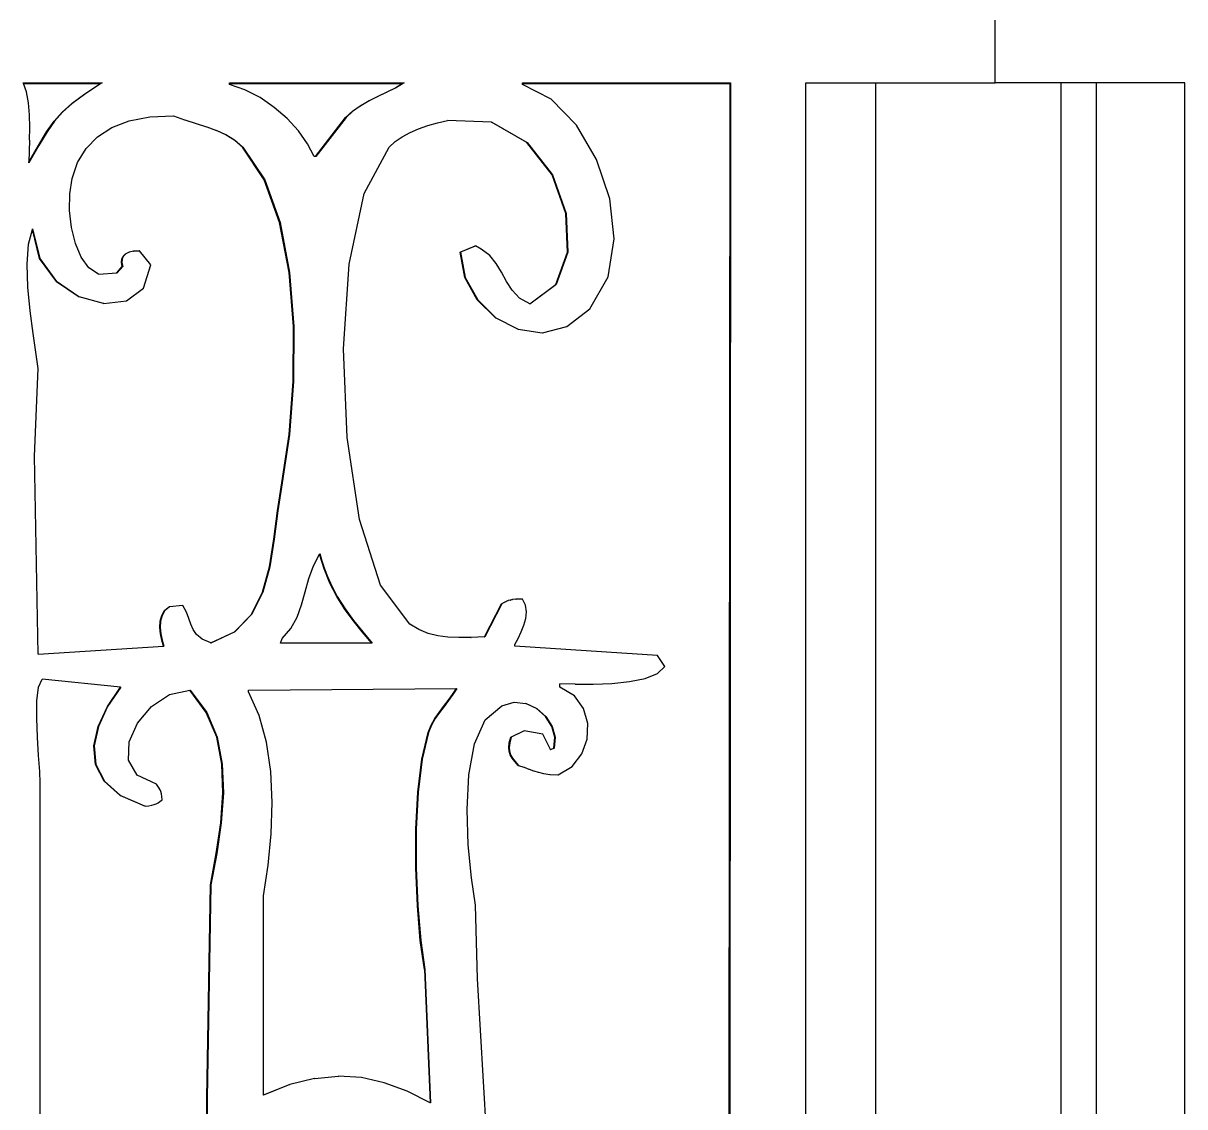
# Model space of a CAD drawing. Header units: inches. Extents: x -2812 to 9774, y -15726 to -746.
# Drawn here: x 3423.33 to 3438.68, y -9103.61 to -9089.3 of the extents above; entities that cross this region are included whole.
import ezdxf

# ---------------------------------------------------------------- set-up
doc = ezdxf.new("R2010")
doc.units = ezdxf.units.IN
doc.header["$LTSCALE"] = 17
doc.header["$MEASUREMENT"] = 0
doc.layers.add('OUTLINE', color=1, linetype='Continuous', lineweight=25)

# ---------------------------------------------------------------- blocks, each defined once
blk = doc.blocks.new('fddd')
for p, q in [((-462.804, -3265.045), (-462.804, -3264.215)), ((-475.649, -3265.045), (-474.613, -3265.045)), ((-475.646, -3265.055), (-475.649, -3265.045)), ((-475.646, -3265.055), (-474.628, -3265.055)), ((-475.607, -3265.165), (-475.646, -3265.055)), ((-474.839, -3265.194), (-474.628, -3265.055)), ((-474.624, -3265.055), (-474.834, -3265.194)), ((-474.628, -3265.055), (-474.613, -3265.045)), ((-474.628, -3265.055), (-474.624, -3265.055)), ((-474.608, -3265.045), (-474.624, -3265.055)), ((-474.613, -3265.045), (-474.608, -3265.045)), ((-472.922, -3265.045), (-470.62, -3265.045)), ((-472.922, -3265.055), (-472.922, -3265.045)), ((-472.922, -3265.055), (-470.638, -3265.055)), ((-472.922, -3265.065), (-472.922, -3265.055)), ((-472.719, -3265.138), (-472.922, -3265.065)), ((-472.52, -3265.241), (-472.719, -3265.138)), ((-470.849, -3265.169), (-470.732, -3265.11)), ((-470.727, -3265.11), (-470.844, -3265.169)), ((-470.732, -3265.11), (-470.638, -3265.055)), ((-470.732, -3265.11), (-470.727, -3265.11)), ((-470.633, -3265.055), (-470.727, -3265.11)), ((-470.638, -3265.055), (-470.62, -3265.045)), ((-470.638, -3265.055), (-470.633, -3265.055)), ((-470.616, -3265.045), (-470.633, -3265.055)), ((-470.62, -3265.045), (-470.616, -3265.045)), ((-469.053, -3265.045), (-466.306, -3265.045)), ((-469.053, -3265.055), (-469.053, -3265.045)), ((-469.053, -3265.055), (-466.306, -3265.055)), ((-469.053, -3265.065), (-469.053, -3265.055)), ((-468.674, -3265.259), (-469.053, -3265.065)), ((-466.319, -3278.755), (-466.306, -3265.055)), ((-466.301, -3265.055), (-466.314, -3278.755)), ((-466.306, -3265.055), (-466.306, -3265.045)), ((-466.306, -3265.045), (-466.301, -3265.045)), ((-466.306, -3265.055), (-466.301, -3265.055)), ((-466.301, -3265.045), (-466.301, -3265.055)), ((-465.309, -3265.045), (-464.387, -3265.045)), ((-465.309, -3291.653), (-465.309, -3265.045)), ((-464.387, -3265.045), (-464.387, -3291.653)), ((-464.387, -3265.045), (-462.804, -3265.045)), ((-461.938, -3265.045), (-462.804, -3265.045)), ((-461.938, -3265.045), (-461.938, -3293.913)), ((-461.466, -3265.045), (-461.938, -3265.045)), ((-461.466, -3293.913), (-461.466, -3265.045)), ((-460.3, -3265.045), (-461.466, -3265.045)), ((-460.3, -3293.913), (-460.3, -3265.045)), ((-475.581, -3265.309), (-475.607, -3265.165)), ((-475.008, -3265.318), (-474.839, -3265.194)), ((-474.834, -3265.194), (-475.003, -3265.318)), ((-474.839, -3265.194), (-474.834, -3265.194)), ((-472.332, -3265.37), (-472.52, -3265.241)), ((-471.195, -3265.348), (-471.084, -3265.285)), ((-471.079, -3265.285), (-471.19, -3265.348)), ((-471.084, -3265.285), (-470.967, -3265.227)), ((-471.084, -3265.285), (-471.079, -3265.285)), ((-470.962, -3265.227), (-471.079, -3265.285)), ((-470.967, -3265.227), (-470.849, -3265.169)), ((-470.967, -3265.227), (-470.962, -3265.227)), ((-470.844, -3265.169), (-470.962, -3265.227)), ((-470.849, -3265.169), (-470.844, -3265.169)), ((-468.34, -3265.606), (-468.674, -3265.259)), ((-475.568, -3265.468), (-475.581, -3265.309)), ((-475.242, -3265.552), (-475.137, -3265.432)), ((-475.132, -3265.432), (-475.237, -3265.552)), ((-475.137, -3265.432), (-475.008, -3265.318)), ((-475.137, -3265.432), (-475.132, -3265.432)), ((-475.003, -3265.318), (-475.132, -3265.432)), ((-475.008, -3265.318), (-475.003, -3265.318)), ((-472.16, -3265.518), (-472.332, -3265.37)), ((-471.389, -3265.501), (-471.298, -3265.419)), ((-471.293, -3265.419), (-471.384, -3265.501)), ((-471.298, -3265.419), (-471.195, -3265.348)), ((-471.298, -3265.419), (-471.293, -3265.419)), ((-471.19, -3265.348), (-471.293, -3265.419)), ((-471.195, -3265.348), (-471.19, -3265.348)), ((-475.564, -3265.634), (-475.568, -3265.468)), ((-475.34, -3265.693), (-475.242, -3265.552)), ((-475.237, -3265.552), (-475.335, -3265.693)), ((-475.242, -3265.552), (-475.237, -3265.552)), ((-474.478, -3265.635), (-474.248, -3265.546)), ((-474.248, -3265.546), (-473.977, -3265.494)), ((-473.977, -3265.494), (-473.666, -3265.48)), ((-473.666, -3265.48), (-473.517, -3265.535)), ((-473.517, -3265.535), (-473.512, -3265.535)), ((-473.512, -3265.535), (-473.229, -3265.626)), ((-472.011, -3265.68), (-472.16, -3265.518)), ((-471.786, -3266.019), (-471.389, -3265.501)), ((-471.384, -3265.501), (-471.781, -3266.019)), ((-471.389, -3265.501), (-471.384, -3265.501)), ((-470.305, -3265.608), (-470.177, -3265.572)), ((-470.177, -3265.572), (-470.045, -3265.542)), ((-469.461, -3265.564), (-470.045, -3265.542)), ((-469.461, -3265.564), (-469.456, -3265.564)), ((-468.993, -3265.832), (-469.461, -3265.564)), ((-469.456, -3265.564), (-468.989, -3265.832)), ((-475.566, -3265.801), (-475.564, -3265.634)), ((-475.447, -3265.871), (-475.34, -3265.693)), ((-475.335, -3265.693), (-475.442, -3265.871)), ((-475.34, -3265.693), (-475.335, -3265.693)), ((-474.82, -3265.914), (-474.669, -3265.758)), ((-474.669, -3265.758), (-474.478, -3265.635)), ((-473.229, -3265.626), (-473.224, -3265.626)), ((-473.224, -3265.626), (-473.096, -3265.675)), ((-473.096, -3265.675), (-473.091, -3265.675)), ((-472.972, -3265.732), (-473.096, -3265.675)), ((-473.091, -3265.675), (-472.967, -3265.732)), ((-472.857, -3265.803), (-472.972, -3265.732)), ((-472.972, -3265.732), (-472.967, -3265.732)), ((-472.967, -3265.732), (-472.852, -3265.803)), ((-471.891, -3265.849), (-472.011, -3265.68)), ((-470.733, -3265.822), (-470.641, -3265.758)), ((-470.641, -3265.758), (-470.538, -3265.701)), ((-470.538, -3265.701), (-470.425, -3265.651)), ((-470.425, -3265.651), (-470.305, -3265.608)), ((-468.073, -3266.06), (-468.34, -3265.606)), ((-475.566, -3265.801), (-475.575, -3266.094)), ((-475.442, -3265.871), (-475.575, -3266.102)), ((-475.575, -3266.094), (-475.447, -3265.871)), ((-475.447, -3265.871), (-475.442, -3265.871)), ((-472.857, -3265.803), (-472.852, -3265.803)), ((-472.753, -3265.895), (-472.857, -3265.803)), ((-472.852, -3265.803), (-472.748, -3265.895)), ((-472.464, -3266.326), (-472.753, -3265.895)), ((-472.753, -3265.895), (-472.748, -3265.895)), ((-472.748, -3265.895), (-472.459, -3266.326)), ((-471.806, -3266.019), (-471.891, -3265.849)), ((-471.144, -3266.509), (-470.814, -3265.895)), ((-470.814, -3265.895), (-470.733, -3265.822)), ((-468.993, -3265.832), (-468.989, -3265.832)), ((-468.661, -3266.262), (-468.993, -3265.832)), ((-468.989, -3265.832), (-468.656, -3266.262)), ((-474.932, -3266.098), (-474.82, -3265.914)), ((-471.786, -3266.019), (-471.806, -3266.019)), ((-471.781, -3266.019), (-471.786, -3266.019)), ((-467.899, -3266.576), (-468.073, -3266.06)), ((-475.575, -3266.102), (-475.575, -3266.094)), ((-475.005, -3266.31), (-474.932, -3266.098)), ((-475.035, -3266.514), (-475.005, -3266.31)), ((-472.464, -3266.326), (-472.459, -3266.326)), ((-472.261, -3266.891), (-472.464, -3266.326)), ((-472.459, -3266.326), (-472.256, -3266.891)), ((-468.661, -3266.262), (-468.656, -3266.262)), ((-468.478, -3266.772), (-468.661, -3266.262)), ((-468.656, -3266.262), (-468.473, -3266.772)), ((-475.037, -3266.734), (-475.035, -3266.514)), ((-471.343, -3267.442), (-471.144, -3266.509)), ((-467.839, -3267.107), (-467.899, -3266.576)), ((-475.011, -3266.956), (-475.037, -3266.734)), ((-468.457, -3267.282), (-468.478, -3266.772)), ((-468.478, -3266.772), (-468.473, -3266.772)), ((-468.473, -3266.772), (-468.452, -3267.282)), ((-475.58, -3267.177), (-475.528, -3266.983)), ((-475.528, -3266.983), (-475.525, -3266.973)), ((-475.435, -3267.368), (-475.528, -3266.983)), ((-475.525, -3266.973), (-475.43, -3267.368)), ((-474.96, -3267.166), (-475.011, -3266.956)), ((-472.261, -3266.891), (-472.256, -3266.891)), ((-472.136, -3267.55), (-472.261, -3266.891)), ((-472.256, -3266.891), (-472.131, -3267.55)), ((-467.919, -3267.607), (-467.839, -3267.107)), ((-475.598, -3267.442), (-475.58, -3267.177)), ((-474.883, -3267.348), (-474.96, -3267.166)), ((-474.298, -3267.306), (-474.253, -3267.284)), ((-474.248, -3267.284), (-474.294, -3267.306)), ((-474.253, -3267.284), (-474.248, -3267.284)), ((-474.193, -3267.27), (-474.248, -3267.284)), ((-474.193, -3267.27), (-474.188, -3267.27)), ((-474.188, -3267.27), (-474.117, -3267.264)), ((-474.116, -3267.265), (-474.188, -3267.27)), ((-474.117, -3267.264), (-474.116, -3267.265)), ((-474.112, -3267.264), (-474.116, -3267.265)), ((-474.116, -3267.265), (-474.115, -3267.266)), ((-473.963, -3267.45), (-474.112, -3267.264)), ((-469.876, -3267.284), (-469.678, -3267.201)), ((-469.876, -3267.284), (-469.872, -3267.284)), ((-469.813, -3267.618), (-469.876, -3267.284)), ((-469.676, -3267.203), (-469.872, -3267.284)), ((-469.872, -3267.284), (-469.809, -3267.618)), ((-469.678, -3267.201), (-469.676, -3267.203)), ((-469.673, -3267.201), (-469.676, -3267.203)), ((-469.599, -3267.243), (-469.673, -3267.201)), ((-469.484, -3267.327), (-469.599, -3267.243)), ((-468.613, -3267.708), (-468.457, -3267.282)), ((-468.452, -3267.282), (-468.608, -3267.708)), ((-468.457, -3267.282), (-468.452, -3267.282)), ((-475.587, -3267.744), (-475.598, -3267.442)), ((-475.435, -3267.368), (-475.43, -3267.368)), ((-475.212, -3267.671), (-475.435, -3267.368)), ((-475.43, -3267.368), (-475.208, -3267.671)), ((-474.781, -3267.489), (-474.883, -3267.348)), ((-474.35, -3267.418), (-474.346, -3267.373)), ((-474.34, -3267.471), (-474.35, -3267.418)), ((-474.35, -3267.418), (-474.345, -3267.418)), ((-474.346, -3267.373), (-474.329, -3267.336)), ((-474.346, -3267.373), (-474.341, -3267.373)), ((-474.341, -3267.373), (-474.345, -3267.418)), ((-474.345, -3267.418), (-474.335, -3267.471)), ((-474.324, -3267.336), (-474.341, -3267.373)), ((-474.329, -3267.336), (-474.298, -3267.306)), ((-474.329, -3267.336), (-474.324, -3267.336)), ((-474.294, -3267.306), (-474.324, -3267.336)), ((-474.298, -3267.306), (-474.294, -3267.306)), ((-471.417, -3268.561), (-471.343, -3267.442)), ((-469.399, -3267.432), (-469.484, -3267.327)), ((-469.331, -3267.549), (-469.399, -3267.432)), ((-474.657, -3267.575), (-474.781, -3267.489)), ((-474.657, -3267.575), (-474.414, -3267.554)), ((-474.414, -3267.554), (-474.34, -3267.471)), ((-474.414, -3267.554), (-474.409, -3267.554)), ((-474.335, -3267.471), (-474.409, -3267.554)), ((-474.34, -3267.471), (-474.335, -3267.471)), ((-474.061, -3267.76), (-473.963, -3267.45)), ((-472.136, -3267.55), (-472.131, -3267.55)), ((-472.079, -3268.263), (-472.136, -3267.55)), ((-472.131, -3267.55), (-472.074, -3268.263)), ((-469.265, -3267.67), (-469.331, -3267.549)), ((-475.558, -3268.057), (-475.587, -3267.744)), ((-475.212, -3267.671), (-475.208, -3267.671)), ((-474.914, -3267.873), (-475.212, -3267.671)), ((-475.208, -3267.671), (-474.909, -3267.873)), ((-469.813, -3267.618), (-469.809, -3267.618)), ((-469.649, -3267.913), (-469.813, -3267.618)), ((-469.809, -3267.618), (-469.644, -3267.913)), ((-469.19, -3267.786), (-469.265, -3267.67)), ((-468.957, -3267.967), (-468.613, -3267.708)), ((-468.608, -3267.708), (-468.954, -3267.969)), ((-468.613, -3267.708), (-468.608, -3267.708)), ((-468.161, -3268.031), (-467.919, -3267.607)), ((-474.914, -3267.873), (-474.909, -3267.873)), ((-474.59, -3267.961), (-474.909, -3267.873)), ((-474.285, -3267.927), (-474.061, -3267.76)), ((-469.09, -3267.889), (-469.19, -3267.786)), ((-468.957, -3267.967), (-469.09, -3267.889)), ((-475.519, -3268.357), (-475.558, -3268.057)), ((-474.586, -3267.961), (-474.59, -3267.961)), ((-474.586, -3267.961), (-474.585, -3267.961)), ((-474.585, -3267.961), (-474.285, -3267.927)), ((-469.649, -3267.913), (-469.644, -3267.913)), ((-469.408, -3268.149), (-469.649, -3267.913)), ((-469.644, -3267.913), (-469.403, -3268.149)), ((-468.954, -3267.969), (-468.957, -3267.967)), ((-468.464, -3268.265), (-468.161, -3268.031)), ((-469.408, -3268.149), (-469.403, -3268.149)), ((-469.114, -3268.302), (-469.408, -3268.149)), ((-469.403, -3268.149), (-469.109, -3268.302)), ((-475.451, -3268.819), (-475.519, -3268.357)), ((-472.082, -3268.991), (-472.079, -3268.263)), ((-472.079, -3268.263), (-472.074, -3268.263)), ((-472.074, -3268.263), (-472.077, -3268.991)), ((-469.114, -3268.302), (-469.109, -3268.302)), ((-469.109, -3268.302), (-468.793, -3268.348)), ((-468.791, -3268.348), (-468.793, -3268.348)), ((-468.791, -3268.348), (-468.788, -3268.348)), ((-468.788, -3268.348), (-468.464, -3268.265)), ((-471.369, -3269.73), (-471.417, -3268.561)), ((-475.501, -3269.98), (-475.451, -3268.819)), ((-472.136, -3269.694), (-472.082, -3268.991)), ((-472.077, -3268.991), (-472.131, -3269.694)), ((-472.082, -3268.991), (-472.077, -3268.991)), ((-472.232, -3270.333), (-472.136, -3269.694)), ((-472.131, -3269.694), (-472.227, -3270.333)), ((-472.136, -3269.694), (-472.131, -3269.694)), ((-471.204, -3270.816), (-471.369, -3269.73)), ((-475.451, -3272.593), (-475.501, -3269.98)), ((-472.289, -3270.699), (-472.232, -3270.333)), ((-472.227, -3270.333), (-472.284, -3270.699)), ((-472.232, -3270.333), (-472.227, -3270.333)), ((-472.337, -3271.074), (-472.289, -3270.699)), ((-472.284, -3270.699), (-472.332, -3271.074)), ((-472.289, -3270.699), (-472.284, -3270.699)), ((-470.927, -3271.684), (-471.204, -3270.816)), ((-472.397, -3271.439), (-472.337, -3271.074)), ((-472.332, -3271.074), (-472.392, -3271.439)), ((-472.337, -3271.074), (-472.332, -3271.074)), ((-471.814, -3271.427), (-471.734, -3271.272)), ((-471.734, -3271.272), (-471.731, -3271.266)), ((-471.674, -3271.469), (-471.734, -3271.272)), ((-471.734, -3271.272), (-471.702, -3271.36)), ((-471.731, -3271.266), (-471.702, -3271.36)), ((-471.874, -3271.597), (-471.814, -3271.427)), ((-471.702, -3271.36), (-471.669, -3271.469)), ((-472.489, -3271.777), (-472.397, -3271.439)), ((-472.392, -3271.439), (-472.484, -3271.777)), ((-472.397, -3271.439), (-472.392, -3271.439)), ((-471.674, -3271.469), (-471.669, -3271.469)), ((-471.596, -3271.656), (-471.674, -3271.469)), ((-471.669, -3271.469), (-471.627, -3271.569)), ((-471.627, -3271.569), (-471.596, -3271.656)), ((-471.627, -3271.569), (-471.591, -3271.656)), ((-471.923, -3271.771), (-471.874, -3271.597)), ((-471.596, -3271.656), (-471.591, -3271.656)), ((-471.505, -3271.831), (-471.596, -3271.656)), ((-471.591, -3271.656), (-471.5, -3271.831)), ((-470.541, -3272.199), (-470.927, -3271.684)), ((-472.635, -3272.07), (-472.489, -3271.777)), ((-472.484, -3271.777), (-472.631, -3272.07)), ((-472.489, -3271.777), (-472.484, -3271.777)), ((-471.971, -3271.943), (-471.923, -3271.771)), ((-471.402, -3271.996), (-471.505, -3271.831)), ((-471.505, -3271.831), (-471.5, -3271.831)), ((-471.5, -3271.831), (-471.397, -3271.996)), ((-469.272, -3271.899), (-469.246, -3271.888)), ((-469.241, -3271.888), (-469.267, -3271.899)), ((-469.246, -3271.888), (-469.241, -3271.888)), ((-469.217, -3271.88), (-469.241, -3271.888)), ((-469.217, -3271.88), (-469.212, -3271.88)), ((-469.183, -3271.874), (-469.212, -3271.88)), ((-469.183, -3271.874), (-469.178, -3271.874)), ((-469.139, -3271.87), (-469.178, -3271.874)), ((-469.139, -3271.87), (-469.134, -3271.87)), ((-469.083, -3271.868), (-469.134, -3271.87)), ((-469.053, -3271.868), (-469.083, -3271.868)), ((-469.012, -3271.949), (-469.053, -3271.868)), ((-473.82, -3272.085), (-473.781, -3272.02)), ((-473.777, -3272.02), (-473.815, -3272.085)), ((-473.781, -3272.02), (-473.72, -3271.971)), ((-473.781, -3272.02), (-473.777, -3272.02)), ((-473.715, -3271.971), (-473.777, -3272.02)), ((-473.72, -3271.971), (-473.715, -3271.971)), ((-473.546, -3271.951), (-473.715, -3271.971)), ((-473.546, -3271.951), (-473.542, -3271.951)), ((-473.49, -3272.039), (-473.542, -3271.951)), ((-473.459, -3272.123), (-473.49, -3272.039)), ((-472.031, -3272.106), (-471.971, -3271.943)), ((-471.402, -3271.996), (-471.397, -3271.996)), ((-471.289, -3272.152), (-471.402, -3271.996)), ((-471.397, -3271.996), (-471.284, -3272.152)), ((-469.554, -3272.365), (-469.331, -3271.93)), ((-469.326, -3271.93), (-469.549, -3272.365)), ((-469.331, -3271.93), (-469.299, -3271.913)), ((-469.331, -3271.93), (-469.326, -3271.93)), ((-469.294, -3271.913), (-469.326, -3271.93)), ((-469.299, -3271.913), (-469.272, -3271.899)), ((-469.299, -3271.913), (-469.294, -3271.913)), ((-469.267, -3271.899), (-469.294, -3271.913)), ((-469.272, -3271.899), (-469.267, -3271.899)), ((-468.999, -3272.035), (-469.012, -3271.949)), ((-469.008, -3272.124), (-468.999, -3272.035)), ((-473.843, -3272.243), (-473.84, -3272.161)), ((-473.84, -3272.161), (-473.82, -3272.085)), ((-473.84, -3272.161), (-473.835, -3272.161)), ((-473.835, -3272.161), (-473.839, -3272.243)), ((-473.815, -3272.085), (-473.835, -3272.161)), ((-473.82, -3272.085), (-473.815, -3272.085)), ((-473.434, -3272.2), (-473.459, -3272.123)), ((-473.405, -3272.271), (-473.434, -3272.2)), ((-472.857, -3272.3), (-472.635, -3272.07)), ((-472.631, -3272.07), (-472.852, -3272.3)), ((-472.635, -3272.07), (-472.631, -3272.07)), ((-472.113, -3272.256), (-472.031, -3272.106)), ((-471.169, -3272.302), (-471.289, -3272.152)), ((-471.289, -3272.152), (-471.284, -3272.152)), ((-471.284, -3272.152), (-471.164, -3272.302)), ((-470.42, -3272.27), (-470.541, -3272.199)), ((-469.033, -3272.213), (-469.008, -3272.124)), ((-473.843, -3272.243), (-473.839, -3272.243)), ((-473.835, -3272.328), (-473.843, -3272.243)), ((-473.839, -3272.243), (-473.83, -3272.328)), ((-473.817, -3272.412), (-473.835, -3272.328)), ((-473.835, -3272.328), (-473.83, -3272.328)), ((-473.83, -3272.328), (-473.812, -3272.412)), ((-473.359, -3272.337), (-473.405, -3272.271)), ((-473.285, -3272.396), (-473.359, -3272.337)), ((-473.172, -3272.447), (-472.857, -3272.3)), ((-472.852, -3272.3), (-473.17, -3272.448)), ((-472.857, -3272.3), (-472.852, -3272.3)), ((-472.227, -3272.386), (-472.113, -3272.256)), ((-471.169, -3272.302), (-471.164, -3272.302)), ((-471.042, -3272.448), (-471.169, -3272.302)), ((-471.164, -3272.302), (-471.037, -3272.448)), ((-470.298, -3272.32), (-470.42, -3272.27)), ((-470.172, -3272.352), (-470.298, -3272.32)), ((-470.038, -3272.37), (-470.172, -3272.352)), ((-469.111, -3272.388), (-469.069, -3272.302)), ((-469.069, -3272.302), (-469.033, -3272.213)), ((-475.451, -3272.593), (-473.794, -3272.49)), ((-473.817, -3272.412), (-473.812, -3272.412)), ((-473.794, -3272.49), (-473.817, -3272.412)), ((-473.812, -3272.412), (-473.79, -3272.49)), ((-473.794, -3272.49), (-473.79, -3272.49)), ((-473.172, -3272.447), (-473.285, -3272.396)), ((-473.17, -3272.448), (-473.172, -3272.447)), ((-472.252, -3272.448), (-472.227, -3272.386)), ((-471.042, -3272.448), (-472.252, -3272.448)), ((-471.037, -3272.448), (-471.042, -3272.448)), ((-469.892, -3272.376), (-470.038, -3272.37)), ((-469.735, -3272.373), (-469.892, -3272.376)), ((-469.735, -3272.373), (-469.73, -3272.373)), ((-469.554, -3272.365), (-469.73, -3272.373)), ((-469.554, -3272.365), (-469.549, -3272.365)), ((-469.152, -3272.469), (-469.111, -3272.388)), ((-469.152, -3272.49), (-469.152, -3272.469)), ((-467.268, -3272.614), (-469.152, -3272.49)), ((-467.169, -3272.759), (-467.268, -3272.614)), ((-467.268, -3272.851), (-467.169, -3272.759)), ((-475.448, -3273.032), (-475.401, -3272.925)), ((-474.365, -3273.029), (-475.401, -3272.925)), ((-467.873, -3272.981), (-467.639, -3272.957)), ((-467.639, -3272.957), (-467.431, -3272.915)), ((-467.431, -3272.915), (-467.268, -3272.851)), ((-475.469, -3273.213), (-475.448, -3273.032)), ((-474.538, -3273.286), (-474.365, -3273.029)), ((-474.36, -3273.029), (-474.534, -3273.286)), ((-474.365, -3273.029), (-474.36, -3273.029)), ((-473.715, -3273.129), (-473.447, -3273.071)), ((-473.447, -3273.071), (-473.442, -3273.07)), ((-473.23, -3273.364), (-473.447, -3273.071)), ((-473.442, -3273.07), (-473.225, -3273.364)), ((-472.674, -3273.07), (-469.926, -3273.05)), ((-472.674, -3273.091), (-472.674, -3273.07)), ((-472.53, -3273.404), (-472.674, -3273.091)), ((-469.977, -3273.13), (-469.926, -3273.05)), ((-469.921, -3273.05), (-469.972, -3273.13)), ((-469.926, -3273.05), (-469.921, -3273.05)), ((-468.557, -3273.029), (-468.557, -3272.987)), ((-468.356, -3272.992), (-468.557, -3272.987)), ((-468.366, -3273.146), (-468.557, -3273.029)), ((-468.356, -3272.992), (-468.351, -3272.992)), ((-468.351, -3272.992), (-468.117, -3272.991)), ((-468.117, -3272.991), (-467.873, -3272.981)), ((-475.472, -3273.442), (-475.469, -3273.213)), ((-473.955, -3273.286), (-473.715, -3273.129)), ((-470.094, -3273.285), (-470.034, -3273.208)), ((-470.029, -3273.208), (-470.089, -3273.285)), ((-470.034, -3273.208), (-469.977, -3273.13)), ((-470.034, -3273.208), (-470.029, -3273.208)), ((-469.972, -3273.13), (-470.029, -3273.208)), ((-469.977, -3273.13), (-469.972, -3273.13)), ((-469.545, -3273.463), (-469.326, -3273.278)), ((-469.326, -3273.278), (-469.162, -3273.23)), ((-469.162, -3273.23), (-469.009, -3273.245)), ((-469.009, -3273.245), (-469.004, -3273.245)), ((-468.866, -3273.313), (-469.009, -3273.245)), ((-469.004, -3273.245), (-468.862, -3273.313)), ((-468.244, -3273.314), (-468.366, -3273.146)), ((-474.659, -3273.549), (-474.538, -3273.286)), ((-474.534, -3273.286), (-474.654, -3273.549)), ((-474.538, -3273.286), (-474.534, -3273.286)), ((-474.14, -3273.506), (-473.955, -3273.286)), ((-473.23, -3273.364), (-473.225, -3273.364)), ((-473.093, -3273.692), (-473.23, -3273.364)), ((-473.225, -3273.364), (-473.088, -3273.692)), ((-472.434, -3273.76), (-472.53, -3273.404)), ((-470.209, -3273.447), (-470.153, -3273.364)), ((-470.149, -3273.364), (-470.205, -3273.447)), ((-470.153, -3273.364), (-470.094, -3273.285)), ((-470.153, -3273.364), (-470.149, -3273.364)), ((-470.089, -3273.285), (-470.149, -3273.364)), ((-470.094, -3273.285), (-470.089, -3273.285)), ((-468.866, -3273.313), (-468.862, -3273.313)), ((-468.749, -3273.418), (-468.866, -3273.313)), ((-468.862, -3273.313), (-468.744, -3273.418)), ((-468.749, -3273.418), (-468.744, -3273.418)), ((-468.665, -3273.549), (-468.749, -3273.418)), ((-468.744, -3273.418), (-468.661, -3273.549)), ((-468.188, -3273.511), (-468.244, -3273.314)), ((-475.462, -3273.691), (-475.472, -3273.442)), ((-474.715, -3273.807), (-474.659, -3273.549)), ((-474.654, -3273.549), (-474.71, -3273.807)), ((-474.659, -3273.549), (-474.654, -3273.549)), ((-474.249, -3273.754), (-474.14, -3273.506)), ((-470.298, -3273.63), (-470.259, -3273.535)), ((-470.254, -3273.535), (-470.293, -3273.63)), ((-470.259, -3273.535), (-470.209, -3273.447)), ((-470.259, -3273.535), (-470.254, -3273.535)), ((-470.205, -3273.447), (-470.254, -3273.535)), ((-470.209, -3273.447), (-470.205, -3273.447)), ((-469.686, -3273.78), (-469.545, -3273.463)), ((-468.665, -3273.549), (-468.661, -3273.549)), ((-468.625, -3273.694), (-468.665, -3273.549)), ((-468.661, -3273.549), (-468.62, -3273.694)), ((-468.197, -3273.718), (-468.188, -3273.511)), ((-475.446, -3273.935), (-475.462, -3273.691)), ((-473.093, -3273.692), (-473.088, -3273.692)), ((-473.024, -3274.048), (-473.093, -3273.692)), ((-473.088, -3273.692), (-473.019, -3274.048)), ((-470.381, -3273.983), (-470.298, -3273.63)), ((-470.293, -3273.63), (-470.377, -3273.983)), ((-470.298, -3273.63), (-470.293, -3273.63)), ((-469.226, -3273.766), (-469.207, -3273.693)), ((-469.202, -3273.693), (-469.221, -3273.766)), ((-469.207, -3273.693), (-469.033, -3273.61)), ((-469.207, -3273.693), (-469.202, -3273.693)), ((-469.03, -3273.61), (-469.202, -3273.693)), ((-469.033, -3273.61), (-469.03, -3273.61)), ((-469.028, -3273.61), (-469.03, -3273.61)), ((-468.781, -3273.651), (-469.028, -3273.61)), ((-468.682, -3273.857), (-468.781, -3273.651)), ((-468.637, -3273.838), (-468.625, -3273.694)), ((-468.62, -3273.694), (-468.632, -3273.838)), ((-468.625, -3273.694), (-468.62, -3273.694)), ((-468.267, -3273.914), (-468.197, -3273.718)), ((-474.715, -3273.807), (-474.71, -3273.807)), ((-474.693, -3274.052), (-474.715, -3273.807)), ((-474.71, -3273.807), (-474.688, -3274.052)), ((-474.257, -3273.994), (-474.249, -3273.754)), ((-472.379, -3274.147), (-472.434, -3273.76)), ((-469.761, -3274.188), (-469.686, -3273.78)), ((-469.233, -3273.827), (-469.226, -3273.766)), ((-469.233, -3273.827), (-469.228, -3273.827)), ((-469.229, -3273.879), (-469.233, -3273.827)), ((-469.229, -3273.879), (-469.224, -3273.879)), ((-469.214, -3273.925), (-469.229, -3273.879)), ((-469.221, -3273.766), (-469.228, -3273.827)), ((-469.228, -3273.827), (-469.224, -3273.879)), ((-469.226, -3273.766), (-469.221, -3273.766)), ((-469.224, -3273.879), (-469.209, -3273.925)), ((-468.682, -3273.857), (-468.637, -3273.838)), ((-468.681, -3273.858), (-468.682, -3273.857)), ((-468.632, -3273.838), (-468.681, -3273.858)), ((-468.637, -3273.838), (-468.632, -3273.838)), ((-475.432, -3274.145), (-475.446, -3273.935)), ((-474.145, -3274.193), (-474.257, -3273.994)), ((-470.434, -3274.419), (-470.381, -3273.983)), ((-470.377, -3273.983), (-470.43, -3274.419)), ((-470.381, -3273.983), (-470.377, -3273.983)), ((-469.214, -3273.925), (-469.209, -3273.925)), ((-469.189, -3273.969), (-469.214, -3273.925)), ((-469.209, -3273.925), (-469.184, -3273.969)), ((-469.189, -3273.969), (-469.184, -3273.969)), ((-469.153, -3274.015), (-469.189, -3273.969)), ((-469.184, -3273.969), (-469.148, -3274.015)), ((-469.153, -3274.015), (-469.148, -3274.015)), ((-469.108, -3274.066), (-469.153, -3274.015)), ((-469.148, -3274.015), (-469.103, -3274.066)), ((-468.396, -3274.079), (-468.267, -3273.914)), ((-475.426, -3274.294), (-475.432, -3274.145)), ((-474.693, -3274.052), (-474.688, -3274.052)), ((-474.582, -3274.273), (-474.693, -3274.052)), ((-474.688, -3274.052), (-474.577, -3274.273)), ((-473.889, -3274.315), (-474.145, -3274.193)), ((-473.024, -3274.048), (-473.019, -3274.048)), ((-473.01, -3274.427), (-473.024, -3274.048)), ((-473.019, -3274.048), (-473.005, -3274.427)), ((-472.362, -3274.554), (-472.379, -3274.147)), ((-469.785, -3274.647), (-469.761, -3274.188)), ((-469.108, -3274.066), (-469.103, -3274.066)), ((-469.103, -3274.066), (-469.033, -3274.089)), ((-469.033, -3274.089), (-469.029, -3274.089)), ((-469.029, -3274.089), (-468.969, -3274.113)), ((-468.969, -3274.113), (-468.964, -3274.113)), ((-468.964, -3274.113), (-468.907, -3274.135)), ((-468.907, -3274.135), (-468.903, -3274.135)), ((-468.903, -3274.135), (-468.844, -3274.156)), ((-468.844, -3274.156), (-468.839, -3274.156)), ((-468.839, -3274.156), (-468.774, -3274.173)), ((-468.774, -3274.173), (-468.769, -3274.173)), ((-468.769, -3274.173), (-468.69, -3274.185)), ((-468.69, -3274.185), (-468.685, -3274.185)), ((-468.685, -3274.185), (-468.587, -3274.19)), ((-468.587, -3274.19), (-468.582, -3274.19)), ((-468.582, -3274.19), (-468.396, -3274.079)), ((-475.426, -3278.338), (-475.426, -3274.294)), ((-474.582, -3274.273), (-474.577, -3274.273)), ((-474.369, -3274.461), (-474.582, -3274.273)), ((-474.577, -3274.273), (-474.364, -3274.461)), ((-473.869, -3274.341), (-473.889, -3274.315)), ((-473.852, -3274.364), (-473.869, -3274.341)), ((-474.369, -3274.461), (-474.364, -3274.461)), ((-474.042, -3274.605), (-474.369, -3274.461)), ((-474.364, -3274.461), (-474.039, -3274.605)), ((-473.839, -3274.386), (-473.852, -3274.364)), ((-473.829, -3274.41), (-473.839, -3274.386)), ((-473.822, -3274.439), (-473.829, -3274.41)), ((-473.817, -3274.475), (-473.822, -3274.439)), ((-473.814, -3274.522), (-473.817, -3274.475)), ((-473.039, -3274.823), (-473.01, -3274.427)), ((-473.005, -3274.427), (-473.034, -3274.823)), ((-473.01, -3274.427), (-473.005, -3274.427)), ((-470.46, -3274.909), (-470.434, -3274.419)), ((-470.43, -3274.419), (-470.455, -3274.909)), ((-470.434, -3274.419), (-470.43, -3274.419)), ((-474.039, -3274.605), (-474.042, -3274.605)), ((-474.039, -3274.605), (-474.038, -3274.605)), ((-474.038, -3274.605), (-473.988, -3274.599)), ((-473.988, -3274.599), (-473.95, -3274.591)), ((-473.95, -3274.591), (-473.919, -3274.582)), ((-473.919, -3274.582), (-473.893, -3274.571)), ((-473.893, -3274.571), (-473.868, -3274.558)), ((-473.868, -3274.558), (-473.843, -3274.541)), ((-473.843, -3274.541), (-473.814, -3274.522)), ((-472.375, -3274.971), (-472.362, -3274.554)), ((-469.77, -3275.114), (-469.785, -3274.647)), ((-473.098, -3275.23), (-473.039, -3274.823)), ((-473.034, -3274.823), (-473.093, -3275.23)), ((-473.039, -3274.823), (-473.034, -3274.823)), ((-470.461, -3275.42), (-470.46, -3274.909)), ((-470.46, -3274.909), (-470.455, -3274.909)), ((-470.455, -3274.909), (-470.457, -3275.42)), ((-472.415, -3275.385), (-472.375, -3274.971)), ((-469.728, -3275.55), (-469.77, -3275.114)), ((-473.174, -3275.642), (-473.098, -3275.23)), ((-473.093, -3275.23), (-473.17, -3275.642)), ((-473.098, -3275.23), (-473.093, -3275.23)), ((-472.475, -3275.787), (-472.415, -3275.385)), ((-470.461, -3275.42), (-470.457, -3275.42)), ((-470.441, -3275.921), (-470.461, -3275.42)), ((-470.457, -3275.42), (-470.436, -3275.921)), ((-469.673, -3275.912), (-469.728, -3275.55)), ((-473.224, -3278.462), (-473.174, -3275.642)), ((-473.17, -3275.642), (-473.219, -3278.462)), ((-473.174, -3275.642), (-473.17, -3275.642)), ((-472.475, -3278.419), (-472.475, -3275.787)), ((-470.441, -3275.921), (-470.436, -3275.921)), ((-470.402, -3276.378), (-470.441, -3275.921)), ((-470.436, -3275.921), (-470.397, -3276.378)), ((-469.648, -3276.886), (-469.673, -3275.912)), ((-470.348, -3276.762), (-470.402, -3276.378)), ((-470.402, -3276.378), (-470.397, -3276.378)), ((-470.397, -3276.378), (-470.343, -3276.762)), ((-470.348, -3276.762), (-470.343, -3276.762)), ((-470.348, -3276.762), (-470.273, -3278.522)), ((-470.343, -3276.762), (-470.268, -3278.525)), ((-469.475, -3279.852), (-469.648, -3276.886)), ((-471.796, -3278.201), (-471.487, -3278.17)), ((-471.487, -3278.17), (-471.485, -3278.171)), ((-471.483, -3278.17), (-471.485, -3278.171)), ((-471.179, -3278.19), (-471.483, -3278.17)), ((-470.879, -3278.258), (-471.179, -3278.19)), ((-475.451, -3285.638), (-475.426, -3278.338)), ((-472.125, -3278.283), (-472.475, -3278.421)), ((-472.475, -3278.419), (-472.13, -3278.283)), ((-472.13, -3278.283), (-472.125, -3278.283)), ((-471.801, -3278.201), (-472.125, -3278.283)), ((-471.801, -3278.201), (-471.796, -3278.201)), ((-470.577, -3278.37), (-470.879, -3278.258)), ((-473.224, -3278.462), (-473.219, -3278.462)), ((-473.224, -3278.755), (-473.224, -3278.462)), ((-473.219, -3278.462), (-473.219, -3278.755)), ((-472.475, -3278.421), (-472.475, -3278.419)), ((-470.273, -3278.522), (-470.577, -3278.37)), ((-470.268, -3278.525), (-470.273, -3278.522))]:
    blk.add_line(p, q)

msp = doc.modelspace()

# ---------------------------------------------------------------- block references
at = {"layer": 'OUTLINE'}
msp.add_blockref('fddd', (3898.978, -5825.038), dxfattribs=at)

doc.saveas('drawing.dxf')
